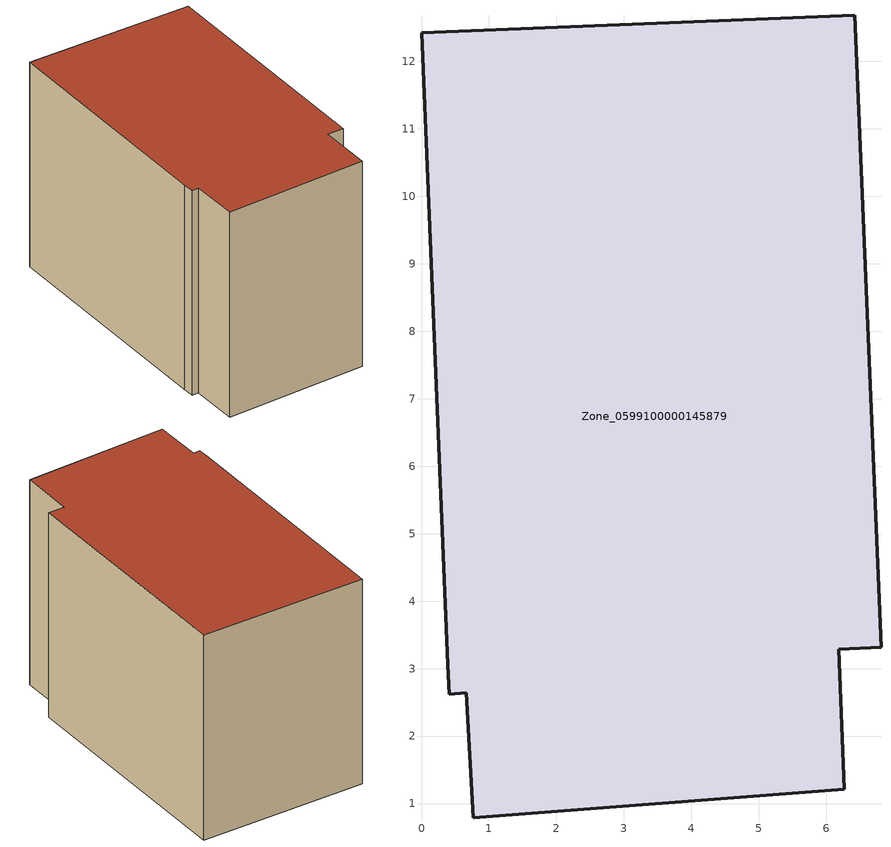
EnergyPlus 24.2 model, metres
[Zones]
Zone_0599100000145879
 floor ground (C_G): 0.66,2.64 0.41,2.62 0.39,3.05 0,12.42 6.42,12.68 6.81,3.31 6.18,3.29 6.27,1.22 0.77,0.79 z0
 wall outside (C_F): 6.42,12.68 0,12.42 0.39,3.05 0.41,2.62 0.66,2.64 0.77,0.79 6.27,1.22 6.18,3.29 6.81,3.31 6.42,12.68 z0:8.14
 roof outside (C_R): 0.66,2.64 0.77,0.79 6.27,1.22 6.18,3.29 6.81,3.31 6.42,12.68 0,12.42 0.39,3.05 0.41,2.62 z8.14
[BUILDING]
Pand.0599100000145879: North Axis=0; Terrain=City; Loads Convergence Tolerance Value=0.04; Temperature Convergence Tolerance Value=0.4; Solar Distribution=FullExterior; Maximum Number of Warmup Days=25; Minimum Number of Warmup Days=1
[Site:Location]
Rotterdam.The.Hague.AP_ZH_NLD Design_Conditions: Latitude=51.96; Longitude=4.45; Time Zone=1; Elevation=-4.5
[SITE:GROUNDTEMPERATURE:BUILDINGSURFACE]
18, 18, 18, 18, 18, 18, 18, 18, 18, 18, 18, 18
[MATERIAL] Thermal Absorptance=0.9; Solar Absorptance=0.7; Visible Absorptance=0.7
Name | Roughness | Thickness | Conductivity | Density | Specific Heat
G.TC.1975-1991 | MediumSmooth | 0.15 | 0.288461 | 540 | 1210
F.TC.1975-1991 | Rough | 0.3 | 0.230769 | 1920 | 840
R.TC.1975-1991 | MediumRough | 0.2 | 0.153846 | 1500 | 1000
[CONSTRUCTION]
C_G: G.TC.1975-1991
C_F: F.TC.1975-1991
C_R: R.TC.1975-1991
[ZONE]
Zone_0599100000145879: Type=1; Multiplier=1; Ceiling Height=Autocalculate; Volume=Autocalculate; Floor Area=autocalculate; Part of Total Floor Area=Yes
[ZONEINFILTRATION:DESIGNFLOWRATE]
Infil_Zone_0599100000145879: Zone or ZoneList or Space or SpaceList=Zone_0599100000145879; Schedule=AlwaysOn; Design Flow Rate Calculation Method=Flow/Area; Flow Rate per Floor Area=0.003; Constant Term Coefficient=1; Temperature Term Coefficient=0; Velocity Term Coefficient=0; Velocity Squared Term Coefficient=0
[HVACTEMPLATE:ZONE:IDEALLOADSAIRSYSTEM]
Zone_0599100000145879: Maximum Heating Supply Air Temperature=50; Minimum Cooling Supply Air Temperature=13; Maximum Heating Supply Air Humidity Ratio=0.0156; Minimum Cooling Supply Air Humidity Ratio=0.0077; Heating Limit=NoLimit; Cooling Limit=NoLimit; Dehumidification Control Type=ConstantSensibleHeatRatio; Cooling Sensible Heat Ratio=0.7; Dehumidification Setpoint=60; Humidification Control Type=None; Humidification Setpoint=30; Outdoor Air Method=None; Outdoor Air Flow Rate per Person=0.00944; Outdoor Air Flow Rate per Zone Floor Area=0; Outdoor Air Flow Rate per Zone=0; Demand Controlled Ventilation Type=None; Outdoor Air Economizer Type=NoEconomizer; Heat Recovery Type=None; Sensible Heat Recovery Effectiveness=0.7; Latent Heat Recovery Effectiveness=0.65
[ZONECONTROL:THERMOSTAT]
ThermostatControl_Zone_0599100000145879: Zone or ZoneList=Zone_0599100000145879; Control Type Schedule=DualSetpointControlType; Control 1=Thermostat_Zone_0599100000145879; Temperature Difference Between Cutout And Setpoint=0
[THERMOSTATSETPOINT:DUALSETPOINT]
Thermostat_Zone_0599100000145879: Heating Setpoint Temperature Schedule=HeatingSetpoint_Zone_0599100000145879; Cooling Setpoint Temperature Schedule=CoolingSetpoint_Zone_0599100000145879
[SCHEDULE:COMPACT]
HeatingSetpoint_Zone_0599100000145879: Through: 12/31, For: AllDays, Until: 24:00, 21
CoolingSetpoint_Zone_0599100000145879: Through: 12/31, For: AllDays, Until: 24:00, 24
DualSetpointControlType: Through: 12/31, For: AllDays, Until: 24:00, 4
AlwaysOn: Through: 12/31, For: AllDays, Until: 24:00, 1
